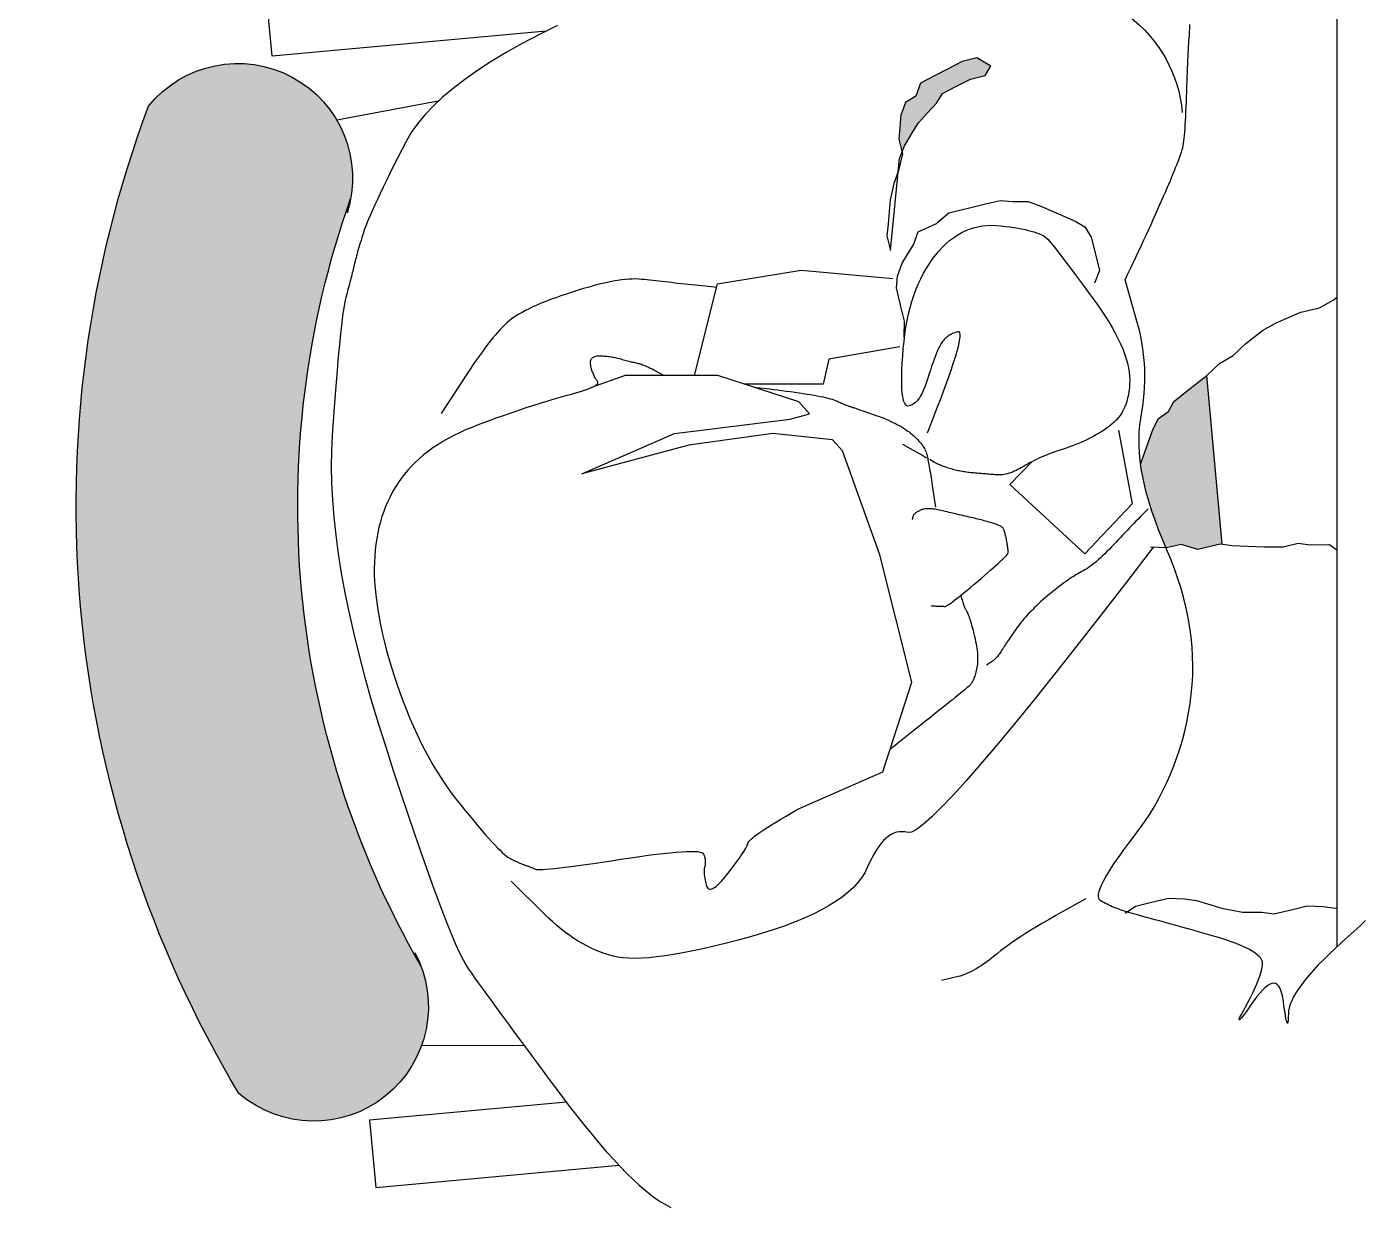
# Model space of a CAD drawing. Header units: millimetres. Extents: x 56918 to 63805, y 98050 to 121723.
# Drawn here: x 59538 to 60125, y 115952 to 116471 of the extents above; entities that cross this region are included whole.
import ezdxf

# ---------------------------------------------------------------- set-up
doc = ezdxf.new("R2010")
doc.units = ezdxf.units.MM
doc.header["$MEASUREMENT"] = 0
doc.layers.add('_relleno', color=255, linetype='Continuous')
doc.layers.add('A_MOBILIARIO', color=43, linetype='Continuous')

# ---------------------------------------------------------------- blocks, each defined once
blk = doc.blocks.new('scrivania_4')
at = {"layer": '_relleno'}
h = blk.add_hatch(color=256, dxfattribs=at)
h.dxf.hatch_style = 1
h.paths.add_polyline_path([(306.10658, 147.59685, 0.779063), (306.02651, 147.65302, 0.228338), (305.98672, 147.2186, 0.779063), (306.07566, 147.25929, -0.219291)])
h.paths.add_polyline_path([(307.94922, 147.13716, -0.258414), (307.97246, 147.15058, 0.057489), (307.93118, 147.20573, 0.071475), (307.81981, 147.30836, 0.311745), (307.66763, 147.32143, 0.130279), (307.5646, 147.23536, 0.130279), (307.49113, 147.12301, 0.311745), (307.52184, 146.97339, 0.071475), (307.63675, 146.87474, 0.057489), (307.69634, 146.84016, -0.258414), (307.70695, 146.8648, 0.155221), (307.87134, 146.96294, 0.154697)])
h.paths.add_polyline_path([(307.94473, 147.69815, -0.258414), (307.92223, 147.71277, 0.155221), (307.85323, 147.89135, 0.154697), (307.69464, 147.9975, -0.258414), (307.68534, 148.02267, 0.057489), (307.62401, 147.99128, 0.071475), (307.50407, 147.89882, 0.311745), (307.46552, 147.75102, 0.130279), (307.53298, 147.63496, 0.130279), (307.63133, 147.54359, 0.311745), (307.78398, 147.54862, 0.071475), (307.9006, 147.64525, 0.057489)])
h.paths.add_polyline_path([(307.81612, 148.0305, 0.12086), (307.71733, 148.04578, 0.75956), (307.69464, 147.9975, -0.155221), (307.85363, 147.89085, -0.154697), (307.92223, 147.71277, 0.75956), (307.97433, 147.72426, 0.12086), (307.98118, 147.82399, 0.103151), (307.91946, 147.94388, 0.103151)])
h.paths.add_polyline_path([(307.64285, 148.03003, 0.207753), (307.61846, 148.06055), (307.46681, 147.93933, 0.207753), (307.49121, 147.90882)])
h.paths.add_polyline_path([(307.96694, 147.62457, 0.207753), (307.94255, 147.65509), (307.7909, 147.53387, 0.207753), (307.8153, 147.50336)])
h.paths.add_polyline_path([(307.65353, 146.83505), (307.50847, 146.96408, 0.207753), (307.48251, 146.93489), (307.62756, 146.80586, 0.207753)])
h.paths.add_polyline_path([(307.93428, 146.90652, 0.103151), (308.00223, 147.02299, 0.12086), (308.00064, 147.12294, 0.75956), (307.94922, 147.13716, -0.155221), (307.87091, 146.96246, -0.154697), (307.70695, 146.8648, 0.75956), (307.72707, 146.8154, 0.12086), (307.82652, 146.82546, 0.103151)])
h.paths.add_polyline_path([(307.85346, 147.35191, 0.207753), (307.82749, 147.32272), (307.97255, 147.19369, 0.207753), (307.99852, 147.22288)])
h = blk.add_hatch(color=256, dxfattribs=at)
h.dxf.hatch_style = 1
h.paths.add_polyline_path([(306.45899, 147.41137), (306.45816, 147.41125), (306.44841, 147.4136), (306.441, 147.41138), (306.4345, 147.41294), (306.4344, 147.41294), (306.43279, 147.40916), (306.43111, 147.40493), (306.42957, 147.4008), (306.42818, 147.39677), (306.42695, 147.39283), (306.42587, 147.389), (306.42494, 147.38526), (306.42416, 147.38162), (306.42353, 147.37808), (306.42325, 147.37606), (306.42875, 147.36054), (306.4311, 147.35602), (306.43552, 147.35297), (306.43787, 147.34844), (306.44509, 147.34274), (306.4522, 147.33714)])
h.paths.add_polyline_path([(306.33364, 147.217), (306.32954, 147.22142), (306.32545, 147.22585), (306.32298, 147.22988), (306.31928, 147.23593), (306.31825, 147.23876), (306.31688, 147.23307), (306.31733, 147.22781), (306.31778, 147.22254), (306.31985, 147.21688), (306.32434, 147.21408), (306.32641, 147.20842), (306.33252, 147.20523), (306.33863, 147.20204), (306.34474, 147.19885), (306.35124, 147.19728), (306.35729, 147.20099), (306.35482, 147.20502), (306.34832, 147.20658), (306.34221, 147.20978), (306.3361, 147.21297)])
h.paths.add_polyline_path([(306.97423, 147.60915), (306.93492, 147.60915), (306.93492, 147.1577), (306.97423, 147.1577)])
h.paths.add_polyline_path([(307.03376, 147.23465), (307.03375, 147.38342), (306.97423, 147.38342), (306.97423, 147.2009), (307.02086, 147.22174, 0.414214)])
h.paths.add_polyline_path([(307.03373, 147.5322, 0.414214), (307.02082, 147.54511), (306.97423, 147.56588), (306.97423, 147.38342), (307.03375, 147.38342)])
h.paths.add_polyline_path([(306.85813, 147.6075, 0.414214), (306.84568, 147.61995), (306.6913, 147.61995, 0.414214), (306.67885, 147.6075), (306.67885, 147.54375), (306.6801, 147.54304), (306.68216, 147.54187), (306.68463, 147.54045), (306.68729, 147.53891), (306.68881, 147.53802), (306.68881, 147.60999), (306.82825, 147.60999), (306.82825, 147.1618), (306.68881, 147.1618), (306.68881, 147.24354), (306.78841, 147.24354), (306.78841, 147.1618), (306.80833, 147.1618), (306.80833, 147.60999), (306.78841, 147.60999), (306.78841, 147.32115), (306.68881, 147.32115), (306.68861, 147.45563), (306.68791, 147.45644), (306.68732, 147.4571), (306.68683, 147.4576), (306.68641, 147.45801), (306.68599, 147.45841), (306.6856, 147.45877), (306.68521, 147.45912), (306.68484, 147.45944), (306.68449, 147.45974), (306.68415, 147.46001), (306.68382, 147.46026), (306.68351, 147.46048), (306.68321, 147.46069), (306.68293, 147.46087), (306.68266, 147.46102), (306.68241, 147.46115), (306.68217, 147.46126), (306.68195, 147.46135), (306.68173, 147.46141), (306.68155, 147.46141), (306.6814, 147.46131), (306.68129, 147.46112), (306.68122, 147.46083), (306.68118, 147.46045), (306.68119, 147.45997), (306.68122, 147.45939), (306.6813, 147.45872), (306.68142, 147.45795), (306.68157, 147.45708), (306.68175, 147.45612), (306.68198, 147.45506), (306.68224, 147.45391), (306.68254, 147.45266), (306.68288, 147.45131), (306.68355, 147.44872), (306.68406, 147.44644), (306.68451, 147.44366), (306.68449, 147.44052), (306.68326, 147.43956), (306.68173, 147.43982), (306.67885, 147.44173), (306.67885, 147.16429, 0.414214), (306.6913, 147.15184), (306.84568, 147.15184, 0.414214), (306.85813, 147.16429)])
h.paths.add_polyline_path([(306.78432, 147.30873), (306.78432, 147.29379), (306.76938, 147.29379), (306.76938, 147.30873)], flags=16)
h.paths.add_polyline_path([(306.78432, 147.28881), (306.78432, 147.27387), (306.76938, 147.27387), (306.76938, 147.28881)], flags=16)
h.paths.add_polyline_path([(306.76593, 147.30873), (306.76593, 147.29379), (306.75099, 147.29379), (306.75099, 147.30873)], flags=16)
h.paths.add_polyline_path([(306.78432, 147.26889), (306.78432, 147.25395), (306.76938, 147.25395), (306.76938, 147.26889)], flags=16)
h.paths.add_polyline_path([(306.76593, 147.28881), (306.76593, 147.27387), (306.75099, 147.27387), (306.75099, 147.28881)], flags=16)
h.paths.add_polyline_path([(306.76593, 147.26889), (306.76593, 147.25395), (306.75099, 147.25395), (306.75099, 147.26889)], flags=16)
h.paths.add_polyline_path([(306.73121, 147.29127), (306.73121, 147.27135), (306.70873, 147.27135), (306.70873, 147.25143), (306.68881, 147.25143), (306.68881, 147.31119), (306.70873, 147.31119), (306.70873, 147.29127)], flags=16)
h.paths.add_polyline_path([(306.78841, 147.60999), (306.68881, 147.60999), (306.68881, 147.53802), (306.69091, 147.5368), (306.6934, 147.53534), (306.6965, 147.53351), (306.6984, 147.53238), (306.70114, 147.53071), (306.70417, 147.52883), (306.70724, 147.5269), (306.70959, 147.52539), (306.7113, 147.52429), (306.71419, 147.52243), (306.71673, 147.52077), (306.71864, 147.51952), (306.7206, 147.51822), (306.72261, 147.51689), (306.72461, 147.51549), (306.72652, 147.51397), (306.72834, 147.51233), (306.73007, 147.51059), (306.73171, 147.50872), (306.73327, 147.50675), (306.73474, 147.50466), (306.73612, 147.50247), (306.73741, 147.50015), (306.73862, 147.49772), (306.73973, 147.49519), (306.74076, 147.49253), (306.7417, 147.48977), (306.74256, 147.48689), (306.74333, 147.4839), (306.744, 147.48079), (306.74461, 147.4777), (306.74517, 147.47476), (306.74568, 147.47197), (306.74613, 147.46932), (306.74653, 147.46682), (306.74688, 147.46446), (306.74718, 147.46225), (306.74742, 147.46019), (306.74771, 147.45732), (306.74789, 147.4541), (306.74787, 147.45143), (306.74765, 147.44952), (306.74712, 147.44738), (306.74648, 147.44502), (306.74581, 147.44277), (306.74509, 147.44057), (306.74431, 147.43839), (306.74347, 147.43625), (306.74263, 147.43427), (306.74174, 147.43231), (306.74074, 147.43023), (306.73969, 147.42821), (306.73835, 147.42576), (306.73824, 147.42554), (306.73792, 147.42486), (306.73763, 147.42416), (306.73739, 147.42344), (306.73718, 147.42271), (306.737, 147.42196), (306.73687, 147.4212), (306.73677, 147.42042), (306.7367, 147.41963), (306.73667, 147.41882), (306.73668, 147.41799), (306.73673, 147.41715), (306.73681, 147.4163), (306.73693, 147.41542), (306.73709, 147.41454), (306.73728, 147.41364), (306.73767, 147.41184), (306.73796, 147.40948), (306.73797, 147.40742), (306.73764, 147.40538), (306.73675, 147.40358), (306.73541, 147.40246), (306.73374, 147.40218), (306.73199, 147.40266), (306.73031, 147.40354), (306.72868, 147.40471), (306.72721, 147.40604), (306.72576, 147.40755), (306.72472, 147.40869), (306.72357, 147.40999), (306.72234, 147.41144), (306.72102, 147.41304), (306.7196, 147.41479), (306.71809, 147.41669), (306.7165, 147.41873), (306.71481, 147.42093), (306.71302, 147.42328), (306.71115, 147.42577), (306.70919, 147.42842), (306.70713, 147.43122), (306.70508, 147.43401), (306.70313, 147.43665), (306.70129, 147.43914), (306.69955, 147.44148), (306.69792, 147.44366), (306.69639, 147.44569), (306.69497, 147.44757), (306.69365, 147.4493), (306.69243, 147.45087), (306.69132, 147.45229), (306.69031, 147.45355), (306.68941, 147.45467), (306.68861, 147.45563), (306.68881, 147.32115), (306.78841, 147.32115)], flags=17)
h.paths.add_polyline_path([(306.89685, 146.94923, 0.414214), (306.89379, 146.96664), (306.73407, 147.07851, 0.414214), (306.71666, 147.07545), (306.63921, 146.96488, 0.414214), (306.64228, 146.94747), (306.80199, 146.83559, 0.414214), (306.8194, 146.83866)])
h.paths.add_polyline_path([(306.84062, 146.89156, -0.414214), (306.84246, 146.88111), (306.81664, 146.84425, -0.414214), (306.80619, 146.84241), (306.6499, 146.9519, -0.414214), (306.64806, 146.96234), (306.67388, 146.9992, -0.414214), (306.68432, 147.00104)], flags=16)
h.paths.add_polyline_path([(306.83466, 146.95971), (306.85203, 146.98451), (306.87355, 146.96944), (306.85618, 146.94464)], flags=16)
h.paths.add_polyline_path([(306.82995, 146.89507, -0.414214), (306.83161, 146.88567), (306.80837, 146.8525, -0.414214), (306.79897, 146.85084), (306.76764, 146.87279, -0.414214), (306.76641, 146.87975), (306.76649, 146.87986, 0.414214), (306.76526, 146.88683), (306.70562, 146.9286, 0.418234), (306.69862, 146.92732, -0.41818), (306.69162, 146.92604), (306.66029, 146.94799, -0.414214), (306.65863, 146.95739), (306.68187, 146.99056, -0.414214), (306.69127, 146.99221), (306.7226, 146.97027, -0.414214), (306.72383, 146.96331), (306.72375, 146.96319, 0.414214), (306.72497, 146.95623), (306.78462, 146.91445, 0.418234), (306.79162, 146.91574, -0.41818), (306.79862, 146.91702)], flags=0)
h.paths.add_polyline_path([(306.78506, 146.94513), (306.75863, 146.96363), (306.79567, 147.0165), (306.82209, 146.99799)], flags=16)
h.paths.add_polyline_path([(306.74264, 146.97077), (306.73445, 146.9765), (306.74592, 146.99289), (306.75411, 146.98715)], flags=0)
h.paths.add_polyline_path([(306.75764, 146.99218), (306.74945, 146.99792), (306.76092, 147.0143), (306.76911, 147.00856)], flags=16)
h.paths.add_polyline_path([(306.77264, 147.01359), (306.76445, 147.01933), (306.77592, 147.03571), (306.78411, 147.02997)], flags=16)
h.paths.add_polyline_path([(306.73022, 146.97947), (306.72203, 146.9852), (306.7335, 147.00159), (306.74169, 146.99585)], flags=16)
h.paths.add_polyline_path([(306.74522, 147.00088), (306.73703, 147.00662), (306.7485, 147.023), (306.75669, 147.01726)], flags=16)
h.paths.add_polyline_path([(306.76022, 147.02229), (306.75203, 147.02803), (306.7635, 147.04441), (306.77169, 147.03867)], flags=16)
h.paths.add_polyline_path([(306.7178, 146.98817), (306.70961, 146.9939), (306.72108, 147.01029), (306.72927, 147.00455)], flags=16)
h.paths.add_polyline_path([(306.7328, 147.00958), (306.72461, 147.01532), (306.73608, 147.0317), (306.74427, 147.02596)], flags=16)
h.paths.add_polyline_path([(306.7478, 147.03099), (306.73961, 147.03673), (306.75108, 147.05311), (306.75927, 147.04737)], flags=16)
h.paths.add_polyline_path([(306.70538, 146.99687), (306.69719, 147.0026), (306.70866, 147.01899), (306.71685, 147.01325)], flags=16)
h.paths.add_polyline_path([(306.72038, 147.01828), (306.71219, 147.02402), (306.72366, 147.0404), (306.73185, 147.03466)], flags=16)
h.paths.add_polyline_path([(306.73538, 147.03969), (306.72719, 147.04543), (306.73866, 147.06181), (306.74685, 147.05607)], flags=16)
at = {"linetype": 'Continuous'}
for p, q in [((306.15211, 147.6321), (306.10692, 147.63191)), ((306.50967, 147.58843), (306.50967, 146.86937)), ((306.4522, 147.33714), (306.45899, 147.41137)), ((306.11426, 147.21631), (306.06962, 147.22475))]:
    blk.add_line(p, q, dxfattribs=at)
for points in [[(306.16672, 147.18303), (306.15871, 147.18701), (306.15117, 147.19097), (306.14412, 147.19493), (306.13755, 147.19889), (306.13146, 147.20283), (306.12585, 147.20676), (306.12073, 147.21068), (306.11609, 147.2146), (306.11192, 147.2185), (306.10825, 147.2224), (306.10505, 147.22629), (306.10234, 147.23016), (306.10011, 147.23403), (306.09817, 147.23781), (306.09633, 147.24142), (306.0946, 147.24486), (306.09296, 147.24814), (306.09143, 147.25124), (306.09, 147.25418), (306.08867, 147.25694), (306.08744, 147.25954), (306.08632, 147.26197), (306.08529, 147.26423), (306.08437, 147.26632), (306.08355, 147.26824), (306.08283, 147.27), (306.08221, 147.27158), (306.08169, 147.273), (306.08127, 147.27425), (306.08092, 147.27539), (306.08057, 147.27651), (306.08024, 147.2776), (306.07992, 147.27866), (306.07961, 147.27968), (306.07932, 147.28068), (306.07904, 147.28165), (306.07877, 147.28259), (306.07852, 147.28349), (306.07827, 147.28437), (306.07804, 147.28522), (306.07783, 147.28604), (306.07762, 147.28682), (306.07744, 147.28758), (306.07726, 147.28831), (306.07709, 147.28901), (306.07693, 147.2897), (306.07676, 147.29042), (306.07658, 147.29116), (306.0764, 147.29192), (306.0762, 147.2927), (306.076, 147.2935), (306.07579, 147.29433), (306.07557, 147.29518), (306.07535, 147.29605), (306.07511, 147.29694), (306.07487, 147.29786), (306.07462, 147.29879), (306.07436, 147.29975), (306.07409, 147.30073), (306.07381, 147.30174), (306.07353, 147.30276), (306.07324, 147.30397), (306.07293, 147.30553), (306.07262, 147.30743), (306.07229, 147.30967), (306.07196, 147.31226), (306.07161, 147.31519), (306.07125, 147.31847), (306.07088, 147.3221), (306.0705, 147.32607), (306.07011, 147.33039), (306.06971, 147.33505), (306.0693, 147.34005), (306.06887, 147.3454), (306.06844, 147.3511), (306.06799, 147.35714), (306.06754, 147.36353), (306.0672, 147.37021), (306.0671, 147.37714), (306.06724, 147.38433), (306.06763, 147.39177), (306.06825, 147.39945), (306.06912, 147.40739), (306.07023, 147.41558), (306.07158, 147.42402), (306.07318, 147.43271), (306.07501, 147.44165), (306.07709, 147.45084), (306.07941, 147.46028), (306.08197, 147.46997), (306.08477, 147.47992), (306.08782, 147.49011), (306.0911, 147.50056), (306.09444, 147.51085), (306.09763, 147.52058), (306.10069, 147.52976), (306.1036, 147.53838), (306.10637, 147.54644), (306.109, 147.55395), (306.11149, 147.5609), (306.11384, 147.56729), (306.11605, 147.57313), (306.11812, 147.57841), (306.12005, 147.58313), (306.12183, 147.58729), (306.12348, 147.5909), (306.12498, 147.59395), (306.12634, 147.59644), (306.12756, 147.59838), (306.1288, 147.60014), (306.1302, 147.60212), (306.13177, 147.60431), (306.1335, 147.60672), (306.1354, 147.60935), (306.13746, 147.61219), (306.13969, 147.61524), (306.14209, 147.61852), (306.14465, 147.622), (306.14738, 147.6257), (306.15028, 147.62962), (306.15334, 147.63375), (306.15656, 147.6381), (306.15996, 147.64266), (306.16352, 147.64744), (306.16724, 147.65243), (306.171, 147.65741), (306.17464, 147.66213), (306.17818, 147.66661), (306.18162, 147.67084), (306.18494, 147.67481), (306.18816, 147.67854), (306.19127, 147.68202), (306.19428, 147.68525), (306.19717, 147.68823), (306.19996, 147.69096), (306.20265, 147.69344), (306.20522, 147.69567), (306.20769, 147.69765), (306.21005, 147.69938), (306.21231, 147.70086), (306.21445, 147.7021), (306.21653, 147.70319)], [(306.52221, 147.57695), (306.51976, 147.57922), (306.51717, 147.58159), (306.51445, 147.58407), (306.5116, 147.58665), (306.50878, 147.58925), (306.50614, 147.59176), (306.50368, 147.59418), (306.50141, 147.59652), (306.49931, 147.59878), (306.4974, 147.60095), (306.49567, 147.60304), (306.49411, 147.60505), (306.49274, 147.60697), (306.49155, 147.60881), (306.49055, 147.61056), (306.48972, 147.61223), (306.48907, 147.61382), (306.48861, 147.61532), (306.48833, 147.61674), (306.48823, 147.61808), (306.48821, 147.61926), (306.48817, 147.62025), (306.48812, 147.62103), (306.48806, 147.62161), (306.48798, 147.62198), (306.48788, 147.62215), (306.48777, 147.62211), (306.48764, 147.62187), (306.48749, 147.62142), (306.48733, 147.62077), (306.48716, 147.61992), (306.48697, 147.61886), (306.48676, 147.6176), (306.48654, 147.61613), (306.4863, 147.61446), (306.48604, 147.61258), (306.48575, 147.61073), (306.48538, 147.60912), (306.48495, 147.60775), (306.48445, 147.60663), (306.48388, 147.60575), (306.48324, 147.60512), (306.48253, 147.60473), (306.48175, 147.60459), (306.48091, 147.60469), (306.47999, 147.60504), (306.47901, 147.60563), (306.47796, 147.60647), (306.47684, 147.60755), (306.47565, 147.60888), (306.4744, 147.61045), (306.47307, 147.61227), (306.47178, 147.6141), (306.47064, 147.6157), (306.46963, 147.61709), (306.46876, 147.61825), (306.46804, 147.61919), (306.46746, 147.61991), (306.46702, 147.6204), (306.46672, 147.62068), (306.46656, 147.62073), (306.46654, 147.62056), (306.46666, 147.62017), (306.46693, 147.61955), (306.46733, 147.61872), (306.46788, 147.61766), (306.46857, 147.61638), (306.4694, 147.61487), (306.47027, 147.61329), (306.47109, 147.61175), (306.47186, 147.61027), (306.47257, 147.60884), (306.47323, 147.60747), (306.47383, 147.60615), (306.47438, 147.60488), (306.47487, 147.60367), (306.47531, 147.60251), (306.47569, 147.6014), (306.47602, 147.60035), (306.4763, 147.59935), (306.47652, 147.5984), (306.47669, 147.59751), (306.4768, 147.59667), (306.47686, 147.59588), (306.47679, 147.59512), (306.47653, 147.59435), (306.47607, 147.59357), (306.47542, 147.59279), (306.47457, 147.592), (306.47352, 147.59121), (306.47227, 147.5904), (306.47083, 147.5896), (306.4692, 147.58878), (306.46736, 147.58796), (306.46533, 147.58713), (306.46311, 147.5863), (306.46069, 147.58546), (306.45807, 147.58461), (306.45525, 147.58376), (306.45224, 147.5829), (306.4492, 147.58206), (306.44628, 147.58125), (306.4435, 147.58047), (306.44084, 147.57974), (306.43831, 147.57904), (306.43592, 147.57837), (306.43365, 147.57774), (306.43151, 147.57715), (306.4295, 147.57659), (306.42762, 147.57607), (306.42587, 147.57559), (306.42426, 147.57514), (306.42277, 147.57472), (306.42141, 147.57435), (306.42017, 147.574), (306.41907, 147.5737), (306.41805, 147.57341), (306.41705, 147.57311), (306.41608, 147.57281), (306.41513, 147.5725), (306.41421, 147.57218), (306.41331, 147.57186), (306.41244, 147.57154), (306.41159, 147.5712), (306.41077, 147.57086), (306.40998, 147.57052), (306.40921, 147.57016), (306.40846, 147.56981), (306.40775, 147.56944), (306.40705, 147.56907), (306.40638, 147.5687), (306.40574, 147.56832), (306.40521, 147.56784), (306.40487, 147.56719), (306.40472, 147.56637), (306.40476, 147.56538), (306.405, 147.56421), (306.40544, 147.56287), (306.40606, 147.56135), (306.40688, 147.55966), (306.40789, 147.55779), (306.40909, 147.55575), (306.41049, 147.55354), (306.41208, 147.55115), (306.41387, 147.54859), (306.41584, 147.54585), (306.41801, 147.54294), (306.42038, 147.53986), (306.42278, 147.53665), (306.42507, 147.53339), (306.42724, 147.53007), (306.42929, 147.52669), (306.43124, 147.52325), (306.43306, 147.51975), (306.43477, 147.51619), (306.43637, 147.51258), (306.43785, 147.5089), (306.43922, 147.50516), (306.44047, 147.50136), (306.4416, 147.49751), (306.44263, 147.49359), (306.44353, 147.48961), (306.44432, 147.48558), (306.445, 147.48148), (306.44554, 147.47735), (306.44592, 147.4732), (306.44614, 147.46904), (306.4462, 147.46486), (306.44611, 147.46066), (306.44586, 147.45645), (306.44545, 147.45222), (306.44488, 147.44798), (306.44415, 147.44373), (306.44326, 147.43945), (306.44222, 147.43516), (306.44102, 147.43086), (306.43966, 147.42654), (306.43814, 147.4222), (306.43646, 147.41785), (306.43463, 147.41349), (306.43279, 147.40916), (306.43111, 147.40493), (306.42957, 147.4008), (306.42818, 147.39677), (306.42695, 147.39283), (306.42587, 147.389), (306.42494, 147.38526), (306.42416, 147.38162), (306.42353, 147.37808), (306.42305, 147.37463), (306.42273, 147.37129), (306.42255, 147.36804), (306.42253, 147.36489), (306.42266, 147.36183), (306.42293, 147.35888), (306.42336, 147.35602), (306.42383, 147.35323), (306.42423, 147.35045), (306.42454, 147.34771), (306.42479, 147.34499), (306.42496, 147.34229), (306.42505, 147.33962), (306.42507, 147.33697), (306.42502, 147.33435), (306.42489, 147.33175), (306.42469, 147.32917), (306.42441, 147.32662), (306.42405, 147.3241), (306.42363, 147.3216), (306.42312, 147.31913), (306.42255, 147.31668), (306.4219, 147.31425), (306.41638, 147.29495), (306.41766, 147.29229), (306.41891, 147.28969), (306.42012, 147.28713), (306.42131, 147.28462), (306.42247, 147.28216), (306.4236, 147.27975), (306.4247, 147.27738), (306.42578, 147.27506), (306.42682, 147.27278), (306.42784, 147.27056), (306.42882, 147.26838), (306.42978, 147.26625), (306.43071, 147.26416), (306.43161, 147.26213), (306.43248, 147.26014), (306.43332, 147.2582), (306.43413, 147.25632), (306.4349, 147.25453), (306.43562, 147.25282), (306.43631, 147.25119), (306.43695, 147.24965), (306.43756, 147.24819), (306.43812, 147.24681), (306.43865, 147.24552), (306.43913, 147.24431), (306.43958, 147.24319), (306.43998, 147.24215), (306.44034, 147.24119), (306.44067, 147.24032), (306.44095, 147.23953), (306.4412, 147.23882), (306.4414, 147.2382), (306.44158, 147.23756), (306.44175, 147.23681), (306.44191, 147.23595), (306.44207, 147.23497), (306.44222, 147.23388), (306.44237, 147.23268), (306.4425, 147.23137), (306.44263, 147.22995), (306.44276, 147.22841), (306.44287, 147.22676), (306.44298, 147.225), (306.44308, 147.22312), (306.44318, 147.22113), (306.44327, 147.21903), (306.44335, 147.21682), (306.44342, 147.2145), (306.4435, 147.21216), (306.44357, 147.20991), (306.44364, 147.20774), (306.44371, 147.20567), (306.44379, 147.20368), (306.44387, 147.20178), (306.44394, 147.19996), (306.44402, 147.19823), (306.4441, 147.19659), (306.44418, 147.19504), (306.44426, 147.19357), (306.44434, 147.19219), (306.44442, 147.1909), (306.4445, 147.18969), (306.44458, 147.18858), (306.44467, 147.18755), (306.44474, 147.18656), (306.4448, 147.18557), (306.44483, 147.18457), (306.44484, 147.18358), (306.44483, 147.18259)], [(306.1706, 147.65689), (306.084, 147.66482), (306.08672, 147.69448), (306.19375, 147.68468)], [(306.39916, 147.56744), (306.39562, 147.56936), (306.39223, 147.57122), (306.38898, 147.57303), (306.38589, 147.57478), (306.38294, 147.57647), (306.38013, 147.57811), (306.37748, 147.57969), (306.37497, 147.58122), (306.37261, 147.58269), (306.3704, 147.58411), (306.36834, 147.58547), (306.36642, 147.58677), (306.36466, 147.58802), (306.36304, 147.58922), (306.36156, 147.59035), (306.36024, 147.59144), (306.359, 147.59246), (306.35778, 147.59344), (306.35658, 147.59436), (306.35541, 147.59523), (306.35425, 147.59605), (306.35312, 147.59682), (306.352, 147.59753), (306.35091, 147.5982), (306.34984, 147.59881), (306.34879, 147.59936), (306.34776, 147.59987), (306.34675, 147.60033), (306.34576, 147.60073), (306.34479, 147.60108), (306.34385, 147.60138), (306.34292, 147.60163), (306.33561, 147.60339)], [(306.42887, 147.41242), (306.41696, 147.42797), (306.40574, 147.44249), (306.39521, 147.45599), (306.38536, 147.46846), (306.3762, 147.47991), (306.36773, 147.49033), (306.35994, 147.49973), (306.35284, 147.50811), (306.34643, 147.51545), (306.3407, 147.52178), (306.33566, 147.52708), (306.33131, 147.53135), (306.32764, 147.5346), (306.32466, 147.53682), (306.32237, 147.53802), (306.32076, 147.53819), (306.31951, 147.53793), (306.31827, 147.53784), (306.31705, 147.5379), (306.31586, 147.53813), (306.31468, 147.53853), (306.31352, 147.53909), (306.31238, 147.53981), (306.31126, 147.54069), (306.31016, 147.54174), (306.30908, 147.54295), (306.30802, 147.54433), (306.30697, 147.54586), (306.30595, 147.54756), (306.30494, 147.54943), (306.30396, 147.55146), (306.30299, 147.55365), (306.30189, 147.5559), (306.3005, 147.5581), (306.29883, 147.56026), (306.29687, 147.56237), (306.29463, 147.56444), (306.2921, 147.56647), (306.28928, 147.56844), (306.28618, 147.57038), (306.28279, 147.57227), (306.27911, 147.57411), (306.27515, 147.57591), (306.2709, 147.57766), (306.26636, 147.57937), (306.26154, 147.58103), (306.25643, 147.58265), (306.25104, 147.58422), (306.24561, 147.5857), (306.24041, 147.58706), (306.23544, 147.58829), (306.23069, 147.58939), (306.22616, 147.59036), (306.22186, 147.59121), (306.21778, 147.59193), (306.21392, 147.59252), (306.21029, 147.59298), (306.20689, 147.59331), (306.20371, 147.59352), (306.20075, 147.5936), (306.19802, 147.59354), (306.19551, 147.59337), (306.19323, 147.59306), (306.19117, 147.59263), (306.18922, 147.59209), (306.18729, 147.59147), (306.18536, 147.59076), (306.18344, 147.58998), (306.18152, 147.58911), (306.17961, 147.58816), (306.17771, 147.58712), (306.17582, 147.58601), (306.17393, 147.58481), (306.17205, 147.58353), (306.17018, 147.58217), (306.16831, 147.58072), (306.16645, 147.5792), (306.1646, 147.57759), (306.16276, 147.5759), (306.16092, 147.57413), (306.14624, 147.55961)], [(306.41649, 147.5737), (306.42091, 147.57063), (306.42741, 147.56907), (306.43554, 147.56711), (306.4425, 147.56744), (306.44783, 147.56816), (306.45895, 147.57149), (306.46799, 147.57333), (306.47657, 147.57326), (306.4819, 147.57398), (306.49003, 147.57203), (306.49653, 147.57046), (306.50348, 147.57079), (306.50881, 147.57151), (306.50967, 147.5713)], [(306.18172, 147.34235), (306.18078, 147.34276), (306.1797, 147.34318), (306.17849, 147.34362), (306.17714, 147.34408), (306.17565, 147.34455), (306.17402, 147.34503), (306.17226, 147.34554), (306.17036, 147.34606), (306.16837, 147.3466), (306.16631, 147.34718), (306.16421, 147.34779), (306.16204, 147.34844), (306.15983, 147.34912), (306.15755, 147.34983), (306.15522, 147.35058), (306.15283, 147.35136), (306.15039, 147.35217), (306.14789, 147.35302), (306.14534, 147.3539), (306.14273, 147.35481), (306.14007, 147.35576), (306.13735, 147.35674), (306.13457, 147.35775), (306.13174, 147.3588), (306.12893, 147.35989), (306.1262, 147.36104), (306.12358, 147.36223), (306.12104, 147.36348), (306.1186, 147.36477), (306.11625, 147.36612), (306.114, 147.36752), (306.11184, 147.36897), (306.10977, 147.37047), (306.10779, 147.37203), (306.10591, 147.37363), (306.10412, 147.37529), (306.10242, 147.377), (306.10081, 147.37876), (306.0993, 147.38057), (306.09789, 147.38244), (306.09655, 147.38435), (306.0953, 147.38631), (306.09413, 147.38833), (306.09303, 147.3904), (306.09202, 147.39252), (306.09109, 147.39469), (306.09023, 147.39691), (306.08946, 147.39919), (306.08876, 147.40151), (306.08814, 147.40389), (306.08761, 147.40632), (306.08715, 147.4088), (306.08677, 147.41133), (306.08648, 147.41391), (306.08626, 147.41654), (306.08612, 147.41923), (306.08606, 147.42198), (306.0861, 147.42481), (306.08622, 147.42771), (306.08644, 147.4307), (306.08674, 147.43377), (306.08714, 147.43691), (306.08762, 147.44014), (306.08819, 147.44344), (306.08885, 147.44683), (306.08961, 147.45029), (306.09045, 147.45383), (306.09138, 147.45745), (306.0924, 147.46115), (306.09351, 147.46493), (306.09471, 147.46879), (306.096, 147.47273), (306.09736, 147.47666), (306.09877, 147.48051), (306.10023, 147.48428), (306.10174, 147.48797), (306.1033, 147.49158), (306.10492, 147.4951), (306.10658, 147.49854), (306.10829, 147.5019), (306.11006, 147.50517), (306.11187, 147.50836), (306.11374, 147.51147), (306.11566, 147.51449), (306.11762, 147.51744), (306.11964, 147.5203), (306.12171, 147.52308), (306.12383, 147.52577), (306.12592, 147.52835), (306.12791, 147.53078), (306.12981, 147.53307), (306.13161, 147.53521), (306.13331, 147.5372), (306.1349, 147.53904), (306.1364, 147.54074), (306.1378, 147.54228), (306.1391, 147.54369), (306.1403, 147.54494), (306.1414, 147.54605), (306.1424, 147.54701), (306.1433, 147.54782), (306.14411, 147.54848), (306.14481, 147.549), (306.14542, 147.54937), (306.14596, 147.54966), (306.14649, 147.54994), (306.14701, 147.5502), (306.1475, 147.55045), (306.14799, 147.55069), (306.14845, 147.55091), (306.1489, 147.55113), (306.14933, 147.55133), (306.14974, 147.55151), (306.15014, 147.55169), (306.15052, 147.55185), (306.15089, 147.552), (306.15123, 147.55214), (306.15157, 147.55226), (306.15188, 147.55237), (306.15218, 147.55247), (306.15247, 147.55256), (306.15276, 147.55266), (306.15306, 147.55275), (306.15335, 147.55286), (306.15364, 147.55296), (306.15394, 147.55307), (306.15423, 147.55318), (306.15453, 147.5533), (306.15483, 147.55342), (306.15513, 147.55354), (306.15542, 147.55366), (306.15572, 147.55379), (306.15602, 147.55392), (306.15632, 147.55405), (306.15663, 147.55419), (306.15693, 147.55433), (306.15736, 147.55445), (306.15805, 147.55451), (306.15899, 147.55453), (306.16019, 147.55449), (306.16165, 147.5544), (306.16336, 147.55425), (306.16533, 147.55406), (306.16755, 147.55382), (306.17003, 147.55352), (306.17277, 147.55317), (306.17576, 147.55277), (306.17901, 147.55232), (306.18252, 147.55181), (306.18628, 147.55126), (306.19029, 147.55065), (306.19457, 147.54999), (306.19884, 147.54934), (306.20284, 147.54876), (306.20658, 147.54824), (306.21005, 147.54779), (306.21326, 147.54741), (306.2162, 147.5471), (306.21887, 147.54685), (306.22128, 147.54667), (306.22342, 147.54656), (306.2253, 147.54652), (306.22691, 147.54654), (306.22825, 147.54663), (306.22933, 147.54679), (306.23015, 147.54701), (306.23069, 147.54731), (306.23097, 147.54767), (306.23112, 147.54806), (306.23124, 147.54844), (306.23135, 147.54882), (306.23145, 147.54919), (306.23153, 147.54955), (306.2316, 147.54991), (306.23165, 147.55027), (306.23168, 147.55061), (306.23171, 147.55095), (306.23171, 147.55128), (306.23171, 147.55161), (306.23168, 147.55193), (306.23164, 147.55224), (306.23159, 147.55255), (306.23152, 147.55285), (306.23144, 147.55314), (306.23135, 147.55345), (306.23129, 147.55378), (306.23124, 147.55413), (306.2312, 147.55452), (306.23119, 147.55492), (306.23118, 147.55536), (306.2312, 147.55582), (306.23123, 147.55631), (306.23128, 147.55682), (306.23134, 147.55736), (306.23143, 147.55793), (306.23152, 147.55852), (306.23164, 147.55914), (306.23177, 147.55979), (306.23191, 147.56046), (306.23208, 147.56116), (306.23227, 147.5618), (306.23253, 147.56232), (306.23283, 147.56272), (306.23319, 147.56298), (306.2336, 147.56312), (306.23406, 147.56313), (306.23458, 147.56302), (306.23515, 147.56278), (306.23578, 147.56241), (306.23646, 147.56191), (306.23719, 147.56129), (306.23797, 147.56054), (306.23881, 147.55966), (306.2397, 147.55866), (306.24065, 147.55753), (306.24164, 147.55627), (306.24264, 147.55498), (306.24358, 147.55375), (306.24445, 147.55258), (306.24527, 147.55148), (306.24603, 147.55043), (306.24673, 147.54944), (306.24737, 147.54852), (306.24795, 147.54766), (306.24847, 147.54686), (306.24894, 147.54612), (306.24934, 147.54544), (306.24969, 147.54482), (306.24997, 147.54427), (306.2502, 147.54377), (306.25037, 147.54334), (306.25048, 147.54297), (306.25062, 147.5426), (306.25091, 147.54217), (306.25133, 147.54167), (306.25189, 147.54112), (306.25258, 147.54051), (306.25341, 147.53984), (306.25438, 147.53911), (306.25548, 147.53832), (306.25672, 147.53747), (306.2581, 147.53656), (306.25962, 147.53559), (306.26127, 147.53456), (306.26306, 147.53347), (306.26498, 147.53233), (306.26704, 147.53112), (306.26924, 147.52985), (306.27146, 147.52858), (306.27277, 147.52782), (306.30984, 147.51151), (306.32258, 147.47206), (306.30857, 147.41605), (306.29201, 147.37022), (306.28774, 147.36538), (306.26144, 147.36259), (306.2245, 147.36768), (306.17738, 147.38041), (306.21813, 147.36259), (306.26908, 147.35622), (306.27759, 147.35389), (306.27291, 147.34859), (306.23724, 147.33713), (306.19648, 147.33713), (306.18172, 147.34235), (306.18252, 147.34196), (306.18319, 147.34159), (306.18372, 147.34123), (306.18411, 147.34089), (306.18436, 147.34057), (306.18448, 147.34026), (306.18446, 147.33997), (306.1843, 147.33969), (306.18408, 147.33941), (306.18386, 147.33912), (306.18365, 147.3388), (306.18344, 147.33847), (306.18324, 147.33812), (306.18305, 147.33776), (306.18286, 147.33737), (306.18268, 147.33697), (306.1825, 147.33654), (306.18233, 147.3361), (306.18216, 147.33564), (306.182, 147.33517), (306.18185, 147.33467), (306.1817, 147.33416), (306.18156, 147.33363), (306.18142, 147.33308), (306.18131, 147.33254), (306.18123, 147.33203), (306.1812, 147.33155), (306.18121, 147.33111), (306.18127, 147.3307), (306.18136, 147.33033), (306.1815, 147.32999), (306.18168, 147.32968), (306.1819, 147.32941), (306.18216, 147.32917), (306.18246, 147.32897), (306.18281, 147.32879), (306.18319, 147.32865), (306.18362, 147.32855), (306.18409, 147.32848), (306.1846, 147.32844), (306.18514, 147.32843), (306.18568, 147.32842), (306.18623, 147.32843), (306.18678, 147.32845), (306.18734, 147.32849), (306.18791, 147.32853), (306.18848, 147.32859), (306.18906, 147.32866), (306.18964, 147.32874), (306.19023, 147.32883), (306.19083, 147.32893), (306.19144, 147.32905), (306.19205, 147.32918), (306.19266, 147.32932), (306.19329, 147.32947), (306.19391, 147.32964), (306.19454, 147.3298), (306.19516, 147.32997), (306.19576, 147.33013), (306.19635, 147.33028), (306.19694, 147.33043), (306.19751, 147.33058), (306.19807, 147.33073), (306.19862, 147.33087), (306.19916, 147.331), (306.19968, 147.33113), (306.2002, 147.33126), (306.2007, 147.33139), (306.2012, 147.3315), (306.20168, 147.33162), (306.20215, 147.33173), (306.20261, 147.33184), (306.20309, 147.33196), (306.2036, 147.33212), (306.20415, 147.33231), (306.20474, 147.33254), (306.20537, 147.33279), (306.20604, 147.33309), (306.20674, 147.33342), (306.20749, 147.33378), (306.20827, 147.33418), (306.20909, 147.33461), (306.20995, 147.33508), (306.21085, 147.33558), (306.21178, 147.33611), (306.21276, 147.33668), (306.21351, 147.33713)], [(306.34405, 147.43359), (306.3442, 147.43419), (306.34435, 147.43477), (306.3445, 147.43533), (306.34465, 147.43587), (306.34481, 147.43638), (306.34496, 147.43688), (306.34512, 147.43735), (306.34528, 147.43781), (306.34544, 147.43824), (306.34561, 147.43866), (306.34577, 147.43905), (306.34594, 147.43942), (306.34611, 147.43977), (306.34628, 147.44011), (306.34645, 147.44042), (306.34662, 147.44071), (306.3468, 147.44101), (306.34699, 147.44137), (306.34718, 147.44178), (306.34737, 147.44225), (306.34757, 147.44276), (306.34778, 147.44333), (306.34799, 147.44395), (306.34821, 147.44462), (306.34844, 147.44535), (306.34867, 147.44613), (306.3489, 147.44696), (306.34915, 147.44784), (306.34939, 147.44877), (306.34965, 147.44976), (306.34991, 147.4508), (306.35018, 147.45189), (306.35043, 147.45299), (306.35066, 147.45407), (306.35086, 147.45512), (306.35104, 147.45614), (306.35119, 147.45713), (306.35131, 147.4581), (306.35141, 147.45904), (306.35148, 147.45996), (306.35152, 147.46084), (306.35153, 147.4617), (306.35152, 147.46253), (306.35149, 147.46334), (306.35142, 147.46412), (306.35133, 147.46487), (306.35121, 147.46559), (306.35107, 147.46629), (306.35091, 147.46696), (306.35075, 147.4676), (306.35058, 147.4682), (306.35041, 147.46878), (306.35023, 147.46933), (306.35005, 147.46986), (306.34987, 147.47035), (306.34969, 147.47081), (306.3495, 147.47125), (306.3493, 147.47165), (306.34911, 147.47202), (306.34891, 147.47237), (306.3487, 147.47269), (306.3485, 147.47297), (306.34828, 147.47323), (306.34807, 147.47346), (306.34778, 147.47373), (306.34734, 147.47411), (306.34677, 147.4746), (306.34604, 147.47521), (306.34518, 147.47593), (306.34417, 147.47676), (306.34301, 147.4777), (306.34171, 147.47875), (306.34027, 147.47992), (306.33868, 147.48119), (306.33695, 147.48258), (306.33507, 147.48409), (306.33305, 147.4857), (306.33089, 147.48742), (306.32858, 147.48926), (306.32612, 147.49121), (306.32367, 147.49316), (306.32135, 147.495), (306.31918, 147.49673), (306.31715, 147.49834), (306.31526, 147.49985), (306.31351, 147.50124), (306.31304, 147.50162)], [(306.42657, 147.39578), (306.4257, 147.39664), (306.42482, 147.39751), (306.42393, 147.39841), (306.42302, 147.39932), (306.42211, 147.40024), (306.42119, 147.40118), (306.42026, 147.40214), (306.41932, 147.40311), (306.41837, 147.4041), (306.41741, 147.4051), (306.41644, 147.40612), (306.41546, 147.40716), (306.41447, 147.40821), (306.41347, 147.40928), (306.41246, 147.41036), (306.41144, 147.41146), (306.41043, 147.41254), (306.40943, 147.41358), (306.40844, 147.41458), (306.40748, 147.41553), (306.40653, 147.41643), (306.40559, 147.4173), (306.40468, 147.41812), (306.40377, 147.41889), (306.40289, 147.41962), (306.40202, 147.42031), (306.40117, 147.42095), (306.40033, 147.42155), (306.39951, 147.4221), (306.39871, 147.42261), (306.39792, 147.42308), (306.39715, 147.4235), (306.39637, 147.42391), (306.39558, 147.42436), (306.39477, 147.42483), (306.39394, 147.42534), (306.39309, 147.42588), (306.39222, 147.42646), (306.39133, 147.42706), (306.39042, 147.4277), (306.3895, 147.42836), (306.38855, 147.42906), (306.38758, 147.42979), (306.3866, 147.43055), (306.38559, 147.43134), (306.38457, 147.43217), (306.38353, 147.43302), (306.38246, 147.43391), (306.38141, 147.43481), (306.38038, 147.4357), (306.37939, 147.43659), (306.37843, 147.43746), (306.3775, 147.43833), (306.3766, 147.43919), (306.37574, 147.44005), (306.3749, 147.44089), (306.3741, 147.44173), (306.37333, 147.44256), (306.37259, 147.44338), (306.37189, 147.4442), (306.37121, 147.44501), (306.37057, 147.44581), (306.36996, 147.4466), (306.36938, 147.44738), (306.36882, 147.44815), (306.36828, 147.44891), (306.36775, 147.44965), (306.36725, 147.45037), (306.36676, 147.45107), (306.36628, 147.45176), (306.36582, 147.45242), (306.36537, 147.45308), (306.36495, 147.45371), (306.36453, 147.45433), (306.36414, 147.45492), (306.36376, 147.45551), (306.36339, 147.45607), (306.36304, 147.45662), (306.36271, 147.45715), (306.36239, 147.45766), (306.36209, 147.45816), (306.36178, 147.45863), (306.36148, 147.45908), (306.36118, 147.45951), (306.36088, 147.45992), (306.36058, 147.46032), (306.36028, 147.46069), (306.35998, 147.46104), (306.35969, 147.46137), (306.3594, 147.46167), (306.35911, 147.46196), (306.35882, 147.46223), (306.35854, 147.46248), (306.35825, 147.4627), (306.35797, 147.46291), (306.35769, 147.4631), (306.35544, 147.4645)], [(306.33103, 147.43845), (306.33162, 147.43846), (306.33217, 147.43848), (306.3327, 147.4385), (306.3332, 147.43852), (306.33367, 147.43853), (306.33412, 147.43855), (306.33454, 147.43857), (306.33494, 147.43858), (306.3353, 147.4386), (306.33564, 147.43861), (306.33596, 147.43863), (306.33624, 147.43864), (306.3365, 147.43866), (306.33673, 147.43867), (306.33694, 147.43869), (306.33711, 147.4387), (306.33732, 147.43867), (306.33763, 147.43855), (306.33802, 147.43835), (306.3385, 147.43806), (306.33908, 147.43768), (306.33975, 147.43721), (306.34051, 147.43666), (306.34136, 147.43601), (306.3423, 147.43528), (306.34333, 147.43447), (306.34445, 147.43356), (306.34567, 147.43257), (306.34698, 147.43149), (306.34838, 147.43032), (306.34987, 147.42907), (306.35145, 147.42773), (306.35303, 147.42638), (306.3545, 147.42511), (306.35588, 147.42392), (306.35717, 147.4228), (306.35835, 147.42176), (306.35943, 147.4208), (306.36042, 147.41992), (306.3613, 147.41912), (306.36209, 147.41839), (306.36278, 147.41774), (306.36337, 147.41717), (306.36386, 147.41668), (306.36425, 147.41626), (306.36454, 147.41592), (306.36473, 147.41566), (306.36483, 147.41548), (306.36487, 147.41532), (306.3649, 147.41513), (306.36492, 147.41491), (306.36493, 147.41467), (306.36493, 147.4144), (306.36492, 147.4141), (306.3649, 147.41377), (306.36487, 147.41342), (306.36483, 147.41304), (306.36478, 147.41263), (306.36472, 147.41219), (306.36465, 147.41173), (306.36457, 147.41124), (306.36448, 147.41072), (306.36438, 147.41017), (306.36427, 147.40959), (306.36416, 147.40901), (306.36404, 147.40847), (306.36393, 147.40795), (306.36381, 147.40747), (306.3637, 147.40701), (306.36359, 147.40659), (306.36348, 147.4062), (306.36337, 147.40583), (306.36326, 147.4055), (306.36315, 147.40519), (306.36304, 147.40492), (306.36293, 147.40468), (306.36282, 147.40446), (306.36271, 147.40428), (306.3626, 147.40412), (306.36249, 147.404), (306.36238, 147.40389), (306.36223, 147.40378), (306.36207, 147.40366), (306.36188, 147.40355), (306.36166, 147.40343), (306.36142, 147.4033), (306.36116, 147.40318), (306.36087, 147.40305), (306.36056, 147.40292), (306.36022, 147.40279), (306.35986, 147.40265), (306.35948, 147.40251), (306.35907, 147.40237), (306.35864, 147.40223), (306.35818, 147.40208), (306.3577, 147.40193), (306.35719, 147.40178), (306.35667, 147.40163), (306.35612, 147.40147), (306.35555, 147.40131), (306.35495, 147.40115), (306.35434, 147.40098), (306.3537, 147.40081), (306.35303, 147.40064), (306.35235, 147.40046), (306.35164, 147.40029), (306.35091, 147.4001), (306.35016, 147.39992), (306.34939, 147.39973), (306.34859, 147.39954), (306.34777, 147.39935), (306.34693, 147.39916), (306.34608, 147.39896), (306.34524, 147.39876), (306.34441, 147.39857), (306.3436, 147.39838), (306.34279, 147.3982), (306.342, 147.39801), (306.34122, 147.39783), (306.34044, 147.39766), (306.33968, 147.39748), (306.33893, 147.3973), (306.33819, 147.39713), (306.33745, 147.39696), (306.33673, 147.3968), (306.33602, 147.39663), (306.33533, 147.39647), (306.33464, 147.39631), (306.33397, 147.39617), (306.33331, 147.39604), (306.33268, 147.39593), (306.33207, 147.39585), (306.33147, 147.39578), (306.3309, 147.39573), (306.33035, 147.39571), (306.32982, 147.3957), (306.3293, 147.39572), (306.32881, 147.39575), (306.32834, 147.39581), (306.32788, 147.39589), (306.32745, 147.39598), (306.32704, 147.3961), (306.32665, 147.39624), (306.32627, 147.39639), (306.32592, 147.39656), (306.32559, 147.39673), (306.32528, 147.3969), (306.32499, 147.39707), (306.32471, 147.39724), (306.32446, 147.3974), (306.32423, 147.39757), (306.32402, 147.39774), (306.32383, 147.39791), (306.32366, 147.39808), (306.32351, 147.39825), (306.32338, 147.39842), (306.32327, 147.39859), (306.32318, 147.39876), (306.32311, 147.39893), (306.32306, 147.3991), (306.32274, 147.40047)], [(306.41348, 147.36118), (306.41955, 147.39358), (306.39873, 147.41563), (306.36567, 147.385), (306.37534, 147.37501)], [(306.50967, 147.41402), (306.5064, 147.41166), (306.49782, 147.41172), (306.49249, 147.411), (306.48599, 147.41257), (306.47741, 147.41263), (306.47045, 147.4123), (306.46349, 147.41197), (306.45816, 147.41125), (306.44841, 147.4136), (306.441, 147.41138), (306.4345, 147.41294), (306.42754, 147.41262)], [(306.25303, 147.3422), (306.25308, 147.34221), (306.25434, 147.34233), (306.25568, 147.34248), (306.2571, 147.34264), (306.2586, 147.34281), (306.26017, 147.343), (306.26182, 147.3432), (306.26355, 147.34342), (306.26536, 147.34365), (306.26724, 147.3439), (306.2692, 147.34417), (306.27115, 147.34443), (306.27302, 147.3447), (306.27479, 147.34497), (306.27647, 147.34523), (306.27806, 147.3455), (306.27956, 147.34576), (306.28097, 147.34602), (306.28228, 147.34628), (306.28351, 147.34653), (306.28464, 147.34679), (306.28569, 147.34704), (306.28664, 147.3473), (306.2875, 147.34755), (306.28827, 147.3478), (306.28895, 147.34804), (306.28954, 147.34829), (306.29007, 147.34853), (306.29059, 147.34876), (306.2911, 147.34898), (306.29158, 147.3492), (306.29206, 147.3494), (306.29251, 147.34959), (306.29295, 147.34977), (306.29338, 147.34995), (306.29379, 147.35011), (306.29418, 147.35026), (306.29456, 147.35041), (306.29492, 147.35054), (306.29526, 147.35067), (306.29559, 147.35078), (306.29591, 147.35089), (306.2962, 147.35098), (306.29652, 147.35108), (306.2969, 147.35121), (306.29733, 147.35135), (306.29781, 147.35151), (306.29835, 147.35169), (306.29894, 147.3519), (306.29959, 147.35212), (306.3003, 147.35236), (306.30106, 147.35262), (306.30187, 147.35291), (306.30274, 147.35321), (306.30367, 147.35354), (306.30465, 147.35388), (306.30569, 147.35425), (306.30678, 147.35463), (306.30793, 147.35504), (306.30909, 147.35546), (306.31021, 147.35589), (306.31131, 147.35633), (306.31238, 147.35678), (306.31341, 147.35725), (306.31442, 147.35772), (306.31539, 147.35821), (306.31633, 147.35871), (306.31725, 147.35921), (306.31813, 147.35973), (306.31898, 147.36026), (306.31979, 147.3608), (306.32058, 147.36135), (306.32134, 147.36191), (306.32206, 147.36248), (306.32276, 147.36307), (306.32342, 147.36365), (306.32405, 147.36424), (306.32464, 147.36481), (306.3252, 147.36538), (306.32572, 147.36595), (306.32621, 147.36651), (306.32666, 147.36706), (306.32708, 147.36762), (306.32746, 147.36816), (306.32781, 147.3687), (306.32812, 147.36924), (306.3284, 147.36977), (306.32865, 147.37029), (306.32886, 147.37081), (306.32903, 147.37133), (306.32917, 147.37184), (306.32929, 147.37237), (306.32942, 147.37294), (306.32955, 147.37356), (306.32969, 147.37421), (306.32983, 147.37491), (306.32997, 147.37566), (306.33011, 147.37644), (306.33026, 147.37727), (306.33042, 147.37814), (306.33057, 147.37906), (306.33073, 147.38001), (306.3309, 147.38102), (306.33106, 147.38206), (306.33124, 147.38314), (306.33141, 147.38427), (306.33159, 147.38544), (306.33303, 147.39498)], [(306.32945, 147.36232), (306.33164, 147.35679), (306.33365, 147.35163), (306.33548, 147.34684), (306.33712, 147.34241), (306.33859, 147.33835), (306.33988, 147.33466), (306.34098, 147.33133), (306.34191, 147.32837), (306.34265, 147.32577), (306.34321, 147.32354), (306.3436, 147.32167), (306.3438, 147.32017), (306.34382, 147.31904), (306.34367, 147.31827), (306.34333, 147.31787), (306.34281, 147.31783), (306.34221, 147.31799), (306.34163, 147.31817), (306.34106, 147.31837), (306.34052, 147.3186), (306.34, 147.31884), (306.33949, 147.31911), (306.339, 147.31941), (306.33853, 147.31972), (306.33809, 147.32006), (306.33765, 147.32042), (306.33724, 147.3208), (306.33685, 147.3212), (306.33648, 147.32163), (306.33612, 147.32208), (306.33578, 147.32255), (306.33546, 147.32304), (306.33515, 147.32357), (306.33483, 147.32416), (306.33451, 147.3248), (306.33418, 147.3255), (306.33384, 147.32625), (306.33349, 147.32706), (306.33314, 147.32793), (306.33278, 147.32885), (306.33241, 147.32982), (306.33204, 147.33085), (306.33166, 147.33193), (306.33127, 147.33308), (306.33088, 147.33427), (306.33048, 147.33552), (306.33007, 147.33683), (306.32966, 147.33819), (306.32924, 147.33954), (306.3288, 147.34082), (306.32835, 147.34201), (306.3279, 147.34313), (306.32742, 147.34417), (306.32694, 147.34514), (306.32645, 147.34602), (306.32594, 147.34683), (306.32542, 147.34756), (306.32489, 147.34821), (306.32434, 147.34878), (306.32379, 147.34928), (306.32322, 147.3497), (306.32264, 147.35004), (306.32205, 147.3503), (306.32145, 147.35049), (306.32087, 147.35053), (306.32034, 147.35035), (306.31987, 147.34996), (306.31945, 147.34936), (306.3191, 147.34854), (306.31879, 147.3475), (306.31855, 147.34625), (306.31835, 147.34479), (306.31822, 147.34311), (306.31814, 147.34121), (306.31811, 147.3391), (306.31814, 147.33678), (306.31823, 147.33424), (306.31837, 147.33148), (306.31857, 147.32851), (306.31882, 147.32533), (306.31914, 147.32208), (306.31954, 147.31892), (306.32001, 147.31586), (306.32055, 147.31288), (306.32117, 147.30999), (306.32187, 147.30719), (306.32264, 147.30448), (306.32348, 147.30186), (306.3244, 147.29932), (306.3254, 147.29688), (306.32647, 147.29452), (306.32762, 147.29226), (306.32884, 147.29009), (306.33014, 147.288), (306.33151, 147.286), (306.33296, 147.2841), (306.33446, 147.2823), (306.33601, 147.28064), (306.33759, 147.2791), (306.33921, 147.2777), (306.34087, 147.27643), (306.34257, 147.27529), (306.3443, 147.27429), (306.34607, 147.27342), (306.34789, 147.27267), (306.34974, 147.27206), (306.35163, 147.27158), (306.35356, 147.27124), (306.35552, 147.27102), (306.35753, 147.27094), (306.35957, 147.27098), (306.36165, 147.27117), (306.3637, 147.27142), (306.36565, 147.27168), (306.36748, 147.27196), (306.36922, 147.27224), (306.37085, 147.27254), (306.37238, 147.27285), (306.3738, 147.27318), (306.37511, 147.27351), (306.37632, 147.27386), (306.37743, 147.27421), (306.37843, 147.27458), (306.37933, 147.27497), (306.38013, 147.27536), (306.38081, 147.27576), (306.3814, 147.27618), (306.38188, 147.27661), (306.38236, 147.27712), (306.38294, 147.27778), (306.38362, 147.27859), (306.38441, 147.27955), (306.3853, 147.28065), (306.3863, 147.28191), (306.3874, 147.28332), (306.3886, 147.28488), (306.3899, 147.28658), (306.39131, 147.28844), (306.39282, 147.29045), (306.39444, 147.2926), (306.39615, 147.29491), (306.39797, 147.29737), (306.3999, 147.29997), (306.40193, 147.30273), (306.40394, 147.30552), (306.40582, 147.30825), (306.40758, 147.31091), (306.4092, 147.3135), (306.41069, 147.31601), (306.41204, 147.31846), (306.41327, 147.32084), (306.41437, 147.32316), (306.41534, 147.3254), (306.41617, 147.32757), (306.41688, 147.32967), (306.41745, 147.33171), (306.4179, 147.33367), (306.41821, 147.33557), (306.41839, 147.3374), (306.41844, 147.33915), (306.41839, 147.34085), (306.41828, 147.34248), (306.41809, 147.34406), (306.41784, 147.34558), (306.41752, 147.34705), (306.41713, 147.34845), (306.41668, 147.3498), (306.41616, 147.3511), (306.41557, 147.35233), (306.41491, 147.3535), (306.41419, 147.35462), (306.4134, 147.35568), (306.41254, 147.35669), (306.41161, 147.35763), (306.41061, 147.35852), (306.40955, 147.35935), (306.40845, 147.36014), (306.40732, 147.36091), (306.40618, 147.36165), (306.40501, 147.36238), (306.40383, 147.36308), (306.40263, 147.36376), (306.40142, 147.36441), (306.40018, 147.36505), (306.39892, 147.36566), (306.39765, 147.36625), (306.39635, 147.36681), (306.39504, 147.36736), (306.39371, 147.36788), (306.39236, 147.36838), (306.39099, 147.36886), (306.3896, 147.36932), (306.38822, 147.36976), (306.38687, 147.37021), (306.38556, 147.37067), (306.38429, 147.37113), (306.38305, 147.3716), (306.38184, 147.37207), (306.38067, 147.37255), (306.37953, 147.37303), (306.37843, 147.37352), (306.37737, 147.37401), (306.37633, 147.37451), (306.37534, 147.37501), (306.37437, 147.37551), (306.37345, 147.37603), (306.37255, 147.37654), (306.37169, 147.37707), (306.37086, 147.37757), (306.37004, 147.37805), (306.36922, 147.37848), (306.36842, 147.37888), (306.36763, 147.37924), (306.36686, 147.37956), (306.36609, 147.37985), (306.36533, 147.38011), (306.36459, 147.38032), (306.36386, 147.3805), (306.36314, 147.38064), (306.36243, 147.38075), (306.36173, 147.38082), (306.36104, 147.38086), (306.36037, 147.38086), (306.3597, 147.38082), (306.35905, 147.38076), (306.35839, 147.3807), (306.35773, 147.38065), (306.35707, 147.38059), (306.35641, 147.38053), (306.35575, 147.38048), (306.3551, 147.38042), (306.35444, 147.38037), (306.35378, 147.38031), (306.35312, 147.38025), (306.35246, 147.3802), (306.3518, 147.38014), (306.35114, 147.38008), (306.35049, 147.38003), (306.34983, 147.37997), (306.34917, 147.37992), (306.34851, 147.37986), (306.34786, 147.37979), (306.34722, 147.37971), (306.34657, 147.37963), (306.34594, 147.37954), (306.34531, 147.37944), (306.34468, 147.37933), (306.34406, 147.37921), (306.34344, 147.37909), (306.34283, 147.37896), (306.34222, 147.37882), (306.34162, 147.37867), (306.34102, 147.37852), (306.34043, 147.37836), (306.33984, 147.37818), (306.33925, 147.37801), (306.33868, 147.37783), (306.33813, 147.37765), (306.3376, 147.37747), (306.33709, 147.37729), (306.3366, 147.37712), (306.33614, 147.37694), (306.33569, 147.37677), (306.33526, 147.3766), (306.33486, 147.37644), (306.33447, 147.37627), (306.33411, 147.37611), (306.33376, 147.37595), (306.33344, 147.37579), (306.33313, 147.37563), (306.33285, 147.37547), (306.33259, 147.37532), (306.33057, 147.37408)], [(306.32914, 147.37349), (306.32826, 147.37294), (306.32737, 147.37241), (306.3265, 147.3719), (306.32563, 147.37141), (306.31867, 147.3675)], [(306.42325, 147.37606), (306.42875, 147.36054), (306.4311, 147.35602), (306.43552, 147.35297), (306.43787, 147.34844), (306.44509, 147.34274), (306.45232, 147.33704), (306.45792, 147.33173), (306.46397, 147.32829), (306.46956, 147.32299), (306.47679, 147.31728), (306.48284, 147.31385), (306.49376, 147.30923), (306.50189, 147.30728), (306.50793, 147.30384), (306.50967, 147.30264)], [(306.2367, 147.2983), (306.23567, 147.2982), (306.23436, 147.29806), (306.233, 147.29793), (306.23162, 147.29778), (306.23019, 147.29764), (306.22874, 147.29748), (306.22724, 147.29733), (306.22572, 147.29716), (306.22418, 147.297), (306.22267, 147.29684), (306.22118, 147.29668), (306.2197, 147.29652), (306.21825, 147.29636), (306.21682, 147.2962), (306.21541, 147.29605), (306.21402, 147.2959), (306.21265, 147.29575), (306.2113, 147.2956), (306.20998, 147.29545), (306.20867, 147.29531), (306.20738, 147.29516), (306.20611, 147.29502), (306.20487, 147.29488), (306.20364, 147.29475), (306.20238, 147.29464), (306.20104, 147.29459), (306.19961, 147.29461), (306.19809, 147.29469), (306.19649, 147.29482), (306.1948, 147.29502), (306.19303, 147.29528), (306.19117, 147.2956), (306.18922, 147.29598), (306.18719, 147.29643), (306.18507, 147.29693), (306.18287, 147.29749), (306.18057, 147.29812), (306.1782, 147.29881), (306.17574, 147.29955), (306.17319, 147.30036), (306.17065, 147.3012), (306.16822, 147.30203), (306.16589, 147.30286), (306.16367, 147.30368), (306.16156, 147.30449), (306.15955, 147.3053), (306.15765, 147.30611), (306.15585, 147.30691), (306.15416, 147.3077), (306.15258, 147.30849), (306.1511, 147.30927), (306.14973, 147.31005), (306.14846, 147.31082), (306.14731, 147.31158), (306.14625, 147.31234), (306.14531, 147.3131), (306.1444, 147.3139), (306.14346, 147.31478), (306.14248, 147.31575), (306.14147, 147.31682), (306.14043, 147.31797), (306.13936, 147.31921), (306.13826, 147.32053), (306.13712, 147.32195), (306.13595, 147.32345), (306.13475, 147.32505), (306.13352, 147.32673), (306.13225, 147.3285), (306.13095, 147.33035), (306.12962, 147.3323), (306.12826, 147.33433), (306.12686, 147.33646), (306.11557, 147.35379)], [(306.31727, 147.32447), (306.28607, 147.32985), (306.28362, 147.34088), (306.24892, 147.34088)], [(306.227, 147.33713), (306.23708, 147.29677), (306.27382, 147.29064), (306.31423, 147.29431)], [(306.31927, 147.32007), (306.31933, 147.31317), (306.31777, 147.30667), (306.31581, 147.29855), (306.31626, 147.29328), (306.31833, 147.28762), (306.3208, 147.28359), (306.32327, 147.27956), (306.32534, 147.2739), (306.33308, 147.27032), (306.33879, 147.2655), (306.34854, 147.26315), (306.35504, 147.26158), (306.36154, 147.26002), (306.36681, 147.26047), (306.3737, 147.26053), (306.37936, 147.2626), (306.38704, 147.26591), (306.39471, 147.26922), (306.39874, 147.27169), (306.40154, 147.27617), (306.4035, 147.2843), (306.40507, 147.2908), (306.40299, 147.29645)], [(306.18287, 147.29749), (306.18057, 147.29812), (306.1782, 147.29881)], [(306.16174, 147.1855), (306.0411, 147.19655), (306.03839, 147.16689), (306.26709, 147.14594)]]:
    blk.add_lwpolyline(points, dxfattribs=at)
blk.add_lwpolyline([(306.10388, 147.59096, 0.832086), (306.02651, 147.65302, 0.228338), (305.98672, 147.2186, 0.832086), (306.07408, 147.26557)], format="xyb", dxfattribs=at)
blk.add_lwpolyline([(306.31721, 147.24159), (306.31928, 147.23593), (306.32298, 147.22988), (306.32545, 147.22585), (306.32954, 147.22142), (306.33364, 147.217), (306.3361, 147.21297), (306.34221, 147.20978), (306.34832, 147.20658), (306.35482, 147.20502), (306.35729, 147.20099), (306.35124, 147.19728), (306.34474, 147.19885), (306.33863, 147.20204), (306.33252, 147.20523), (306.32641, 147.20842), (306.32434, 147.21408), (306.31985, 147.21688), (306.31778, 147.22254), (306.31733, 147.22781), (306.31688, 147.23307), (306.31844, 147.23957), (306.31676, 147.24686), (306.31468, 147.25252), (306.313, 147.2598), (306.31255, 147.26507), (306.3121, 147.27033), (306.31165, 147.2756), (306.31321, 147.2821)], close=True, dxfattribs=at)
for centre, radius, start, end in [((306.45745, 147.39451), 0.40504, 150.02862, 199.5033), ((306.38183, 147.22674), 0.06, 259.28511, 354.76596)]:
    blk.add_arc(centre, radius, start, end, dxfattribs=at)

msp = doc.modelspace()

# ---------------------------------------------------------------- block references
at = {"layer": 'A_MOBILIARIO', "xscale": -1000, "yscale": 1000, "zscale": 1000, "rotation": 180}
msp.add_blockref('scrivania_4', (-246395.09, 263654.57), dxfattribs=at)

doc.saveas('drawing.dxf')
